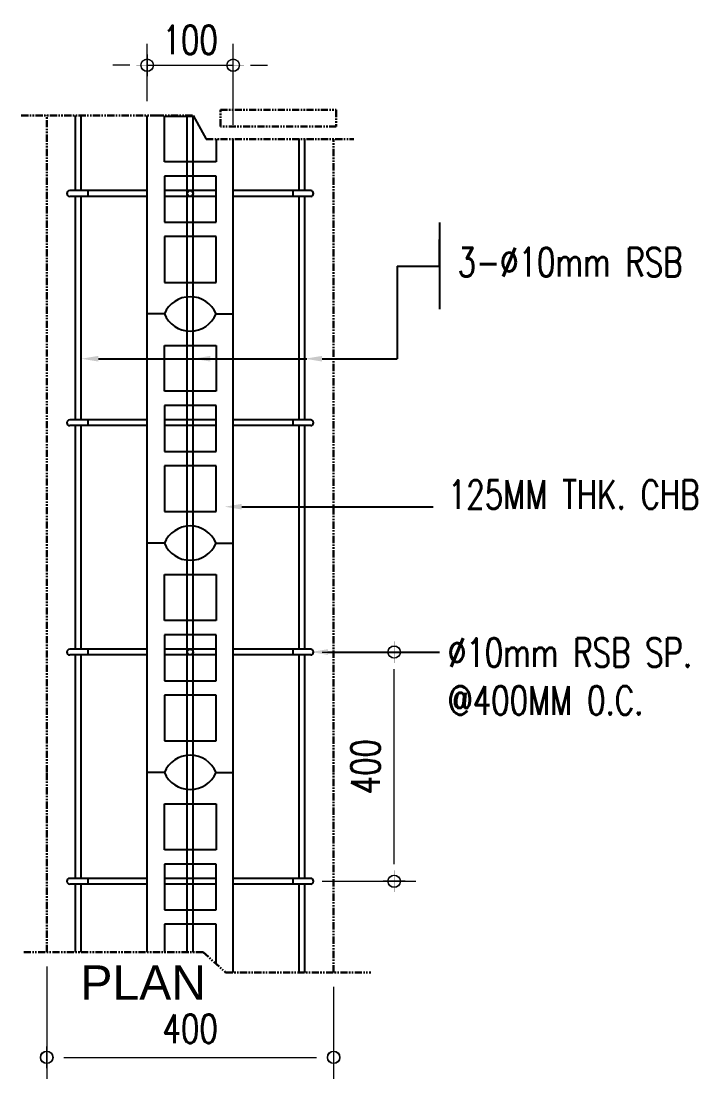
# Model space of a CAD drawing. Header units: millimetres. Extents: x 1634676 to 2568129, y -408635 to -190573.
# Drawn here: x 2464617 to 2465795, y -299092 to -297247 of the extents above; entities that cross this region are included whole.
import ezdxf
from ezdxf import colors
from ezdxf.entities.mleader import LeaderData, LeaderLine
from ezdxf.math import Vec2, Vec3

# ---------------------------------------------------------------- set-up
doc = ezdxf.new("R2010")
doc.units = ezdxf.units.MM
doc.header["$MEASUREMENT"] = 0
doc.linetypes.add('PHANTOM', pattern=[2.5, 1.25, -0.25, 0.25, -0.25, 0.25, -0.25])
doc.layers.get('0').update_dxf_attribs({"lineweight": 15})
doc.layers.get('Defpoints').update_dxf_attribs({"color": 250})
doc.layers.add('.5', color=7, linetype='Continuous')
for name, color, linetype, lineweight in [('ST-ANNOT_A', 74, 'Continuous', 20), ('ST-DIM_E', 250, 'Continuous', 13), ('ST-FTG_E', 58, 'PHANTOM', 30), ('ST-STL_E', 5, 'Continuous', 25), ('ST-WALL_E', 2, 'Continuous', 25)]:
    doc.layers.add(name, color=color, linetype=linetype, lineweight=lineweight)
doc.styles.add('ARIAL', font='arial.ttf')
doc.styles.add('ST_TEXT', font='romans.shx', dxfattribs={"width": 0.75})
doc.styles.get("Standard").update_dxf_attribs({"font": 'GOTHIC.TTF'})
doc.dimstyles.new('ST_D25', dxfattribs={"dimscale": 25, "dimtxt": 2, "dimasz": 1.2, "dimexe": 1.5, "dimexo": 1, "dimgap": 1, "dimtad": 1, "dimdec": 0, "dimzin": 1, "dimdsep": 46, "dimtxsty": 'ST_TEXT', "dimblk": 'OpenIndicator', "dimcen": 1, "dimclrd": 256, "dimclre": 256, "dimclrt": 7, "dimadec": 0, "dimazin": 0, "dimtfac": 1, "dimtdec": 0, "dimtix": 1, "dimtmove": 2, "dimatfit": 3, "dimldrblk": 'OPEN90', "dimfxl": 0.075, "dimlwd": -1, "dimlwe": -1, "dimarcsym": 0})

# ---------------------------------------------------------------- blocks, each defined once
blk = doc.blocks.new('OpenIndicator')
at = {"layer": 'ST-DIM_E'}
h = blk.add_hatch(color=255, dxfattribs=at)
h.paths.add_polyline_path([(0.3500000000000002, 0), (0.3645194722411961, 0, 0.4142135623730951), (2.775557561562891e-16, 0.364519472241196), (2.775557561562891e-16, 0.3500000000000001, -0.4142135623730951)])
h.paths.add_polyline_path([(2.775557561562891e-16, 0.3500000000000001), (2.775557561562891e-16, 0.364519472241196, 0.4142135623730951), (-0.3645194722411955, 0), (-0.3499999999999998, 0, -0.4142135623730953)])
h.paths.add_polyline_path([(1.665334536937735e-16, -0.3499999999999999), (1.665334536937735e-16, -0.3645194722411956, 0.4142135623730951), (0.3645194722411961, 0), (0.3500000000000002, 0, -0.4142135623730949)])
h.paths.add_polyline_path([(-0.3499999999999998, 0), (-0.3645194722411955, 0, 0.4142135623730949), (1.665334536937735e-16, -0.3645194722411956), (1.665334536937735e-16, -0.3499999999999999, -0.4142135623730949)])
at = {"layer": 'ST-DIM_E', "color": 255}
blk.add_line((2.983402616018552e-16, 0.6342797221434002), (1.457489482482074e-16, -0.6342797221434002), dxfattribs=at)
at = {"layer": 'ST-DIM_E', "color": 255, "const_width": 0.01}
blk.add_lwpolyline([(-0.6295341379212689, 0), (0.6295341379212693, 0)], dxfattribs=at)
at = {"layer": 'ST-DIM_E', "color": 255}
for centre, radius in [((3.33066907387547e-16, 1.443384749626027e-16), 0.3645194722411958), ((2.220446049250313e-16, 1.443384749626027e-16), 0.35)]:
    blk.add_circle(centre, radius, dxfattribs=at)
blk = doc.blocks.new('*D155')
at = {"layer": 'Defpoints', "color": 0, "transparency": 16777216}
for p in [(2464661.573640698, -298870.6319053002), (2465161.573640698, -298905.9190677792), (2465161.573640698, -299054.112374501)]:
    blk.add_point(p, dxfattribs=at)
at = {"layer": 'ST-DIM_E', "transparency": 16777216}
for p, q in [((2464661.573640698, -298895.6319053002), (2464661.573640698, -299091.612374501)), ((2465161.573640698, -298930.9190677792), (2465161.573640698, -299091.612374501)), ((2464691.573640698, -299054.112374501), (2465131.573640698, -299054.112374501))]:
    blk.add_line(p, q, dxfattribs=at)
at = {"layer": 'ST-DIM_E', "transparency": 16777216, "xscale": 30, "yscale": 30, "zscale": 30, "rotation": 180}
blk.add_blockref('OpenIndicator', (2464661.573640698, -299054.112374501), dxfattribs=at)
at = {"layer": 'ST-DIM_E', "transparency": 16777216, "xscale": 30, "yscale": 30, "zscale": 30}
blk.add_blockref('OpenIndicator', (2465161.573640698, -299054.112374501), dxfattribs=at)
at = {"layer": 'ST-DIM_E', "color": 7, "lineweight": -2, "transparency": 16777216, "insert": (2464911.573640698, -299004.112374501), "char_height": 50, "attachment_point": 5, "style": 'ST_TEXT'}
blk.add_mtext('400', dxfattribs=at)
blk = doc.blocks.new('_Open90')
at = {"color": 0, "linetype": 'ByBlock', "lineweight": -2}
for p, q in [((0, 0), (-1, 0)), ((-0.5, 0.5), (0, 0)), ((0, 0), (-0.5, -0.5))]:
    blk.add_line(p, q, dxfattribs=at)
blk = doc.blocks.new('*D156')
at = {"layer": 'Defpoints', "color": 0, "transparency": 16777216}
for p in [(2465116.573640699, -298347.2162555696, -5.860094278364447e-08), (2465267.181629614, -298347.2162555696), (2465116.573640699, -298747.0636064725, -5.860094278364447e-08)]:
    blk.add_point(p, dxfattribs=at)
at = {"layer": 'ST-DIM_E', "transparency": 16777216}
for p, q in [((2465141.573640699, -298347.2162555696), (2465304.681629614, -298347.2162555696)), ((2465267.181629614, -298717.0636064725), (2465267.181629614, -298377.2162555696)), ((2465141.573640699, -298747.0636064725), (2465304.681629614, -298747.0636064725))]:
    blk.add_line(p, q, dxfattribs=at)
at = {"layer": 'ST-DIM_E', "transparency": 16777216, "xscale": 30, "yscale": 30, "zscale": 30}
for p, rotation in [((2465267.181629614, -298347.2162555696), 90), ((2465267.181629614, -298747.0636064725), 270)]:
    blk.add_blockref('OpenIndicator', p, dxfattribs=dict(at, rotation=rotation))
at = {"layer": 'ST-DIM_E', "color": 7, "lineweight": -2, "transparency": 16777216, "insert": (2465217.181629613, -298547.1399310217), "char_height": 50, "attachment_point": 5, "rotation": 90, "style": 'ST_TEXT'}
blk.add_mtext('400', dxfattribs=at)
blk = doc.blocks.new('*D160')
at = {"layer": 'Defpoints', "color": 0, "transparency": 16777216}
for p in [(2464986.573640698, -297323.8200229869), (2464836.573640698, -297411.4520440676, -5.861280539731274e-08), (2464986.573640698, -297452.5795707345)]:
    blk.add_point(p, dxfattribs=at)
at = {"layer": 'ST-DIM_E', "transparency": 16777216}
for p, q in [((2464836.573640698, -297386.4520440676), (2464836.573640698, -297286.3200229869)), ((2464986.573640698, -297427.5795707345), (2464986.573640698, -297286.3200229869)), ((2464806.573640698, -297323.8200229869), (2464776.573640698, -297323.8200229869)), ((2464836.573640698, -297323.8200229869), (2464986.573640698, -297323.8200229869)), ((2465016.573640698, -297323.8200229869), (2465046.573640698, -297323.8200229869))]:
    blk.add_line(p, q, dxfattribs=at)
at = {"layer": 'ST-DIM_E', "transparency": 16777216, "xscale": 30, "yscale": 30, "zscale": 30}
blk.add_blockref('OpenIndicator', (2464836.573640698, -297323.8200229869), dxfattribs=at)
at = {"layer": 'ST-DIM_E', "transparency": 16777216, "xscale": 30, "yscale": 30, "zscale": 30, "rotation": 180}
blk.add_blockref('OpenIndicator', (2464986.573640698, -297323.8200229869), dxfattribs=at)
at = {"layer": 'ST-DIM_E', "color": 7, "lineweight": -2, "transparency": 16777216, "insert": (2464911.573640698, -297279.7272837345), "char_height": 50, "attachment_point": 5, "style": 'ST_TEXT'}
blk.add_mtext('100', dxfattribs=at)

msp = doc.modelspace()

# ---------------------------------------------------------------- linework, layer by layer
at = {"layer": '.5', "ltscale": 100}
for p, q in [((2464866.573640698, -297757.3689046666, -1.172145664682501e-07), (2464836.573640698, -297757.3689046666, -1.172145664682501e-07)), ((2464866.573640698, -298157.2162555695, -1.172110151103676e-07), (2464836.573640698, -298157.2162555695, -1.172110151103676e-07)), ((2464866.573640698, -298157.3689046704, -1.172110137545712e-07), (2464836.573640698, -298157.3689046704, -1.172110137545712e-07)), ((2464866.573640698, -298557.2162555695, -1.172074623966888e-07), (2464836.573640698, -298557.2162555695, -1.172074623966888e-07))]:
    msp.add_line(p, q, dxfattribs=at)
at = {"layer": 'ST-DIM_E', "lineweight": -2}
for p, q in [((2465345.908057311, -297598.1413827516, -1.172144755775256e-07), (2465345.908057311, -297749.4522489846, -1.172144755775256e-07)), ((2465345.908057311, -297674.0687233486, -1.172144755775256e-07), (2465345.908057311, -297627.4700359382, -1.172144755775256e-07)), ((2465272.321552658, -297674.0687233486, -1.172144755775256e-07), (2465272.321552658, -297835.6703755684, -1.172144755775256e-07)), ((2465272.321552658, -297674.0687233486, -1.172144755775256e-07), (2465345.908057311, -297674.0687233486, -1.172144755775256e-07))]:
    msp.add_line(p, q, dxfattribs=at)
at = {"layer": 'ST-FTG_E', "ltscale": 10}
for p, q in [((2464616.993282788, -297411.4520440676, -5.861284596963077e-08), (2464852.922801652, -297411.4520440676, -5.861284596963077e-08)), ((2464661.573640698, -297757.1008490414, -1.172145688490622e-07), (2464661.573640698, -297411.4520440676, -1.17217638827156e-07)), ((2464852.922801652, -297411.4520440676, -5.861284596963077e-08), (2464916.573640698, -297411.4520440676, -1.172176388271781e-07)), ((2464939.321062976, -297452.5795707345, -5.861284596963077e-08), (2465196.517998674, -297452.5795707345, -5.861284596963077e-08)), ((2465161.573640698, -297757.3689046666, -1.1721456646825e-07), (2465161.573640698, -297452.5795707345, -1.172172735413396e-07)), ((2464661.573640698, -298156.9481999442, -1.172110174911798e-07), (2464661.573640698, -297757.3689046666, -1.1721456646825e-07)), ((2465161.573640698, -298157.2162555695, -1.172110151103676e-07), (2465161.573640698, -297757.3689046666, -1.1721456646825e-07)), ((2464661.573640698, -298556.7955508471, -1.172074661332973e-07), (2464661.573640698, -298157.2162555695, -1.172110151103676e-07)), ((2465161.573640698, -298557.0636064686, -1.172074637524851e-07), (2465161.573640698, -298157.2162555695, -1.172110151103676e-07)), ((2464661.573640698, -298870.6319053002, -1.172046787065239e-07), (2464661.573640698, -298557.0636064686, -1.172074637524851e-07)), ((2465161.573640698, -298905.9190677792, -1.172043652935618e-07), (2465161.573640698, -298557.0636064686, -1.172074637524851e-07)), ((2464621.482332685, -298870.6319053002, -5.860483342984324e-08), (2464933.966289842, -298870.6319053002, -5.860483342984324e-08)), ((2464933.966289842, -298870.6319053002, -5.860483342984324e-08), (2464973.366369122, -298905.9190677792, -5.860483342984324e-08)), ((2464973.366369122, -298905.9190677792, -5.860483342984324e-08), (2465226.42736856, -298905.9190677792, -5.860483342984324e-08))]:
    msp.add_line(p, q, dxfattribs=at)
at = {"layer": 'ST-FTG_E', "ltscale": 10, "elevation": -5.861236445834227e-08}
msp.add_lwpolyline([(2464964.200800979, -297401.6121206448), (2465166.213169002, -297401.6121206448), (2465166.213169002, -297430.6289055065), (2464964.200800979, -297430.6289055065)], close=True, dxfattribs=at)
at = {"layer": 'ST-STL_E'}
for p, q in [((2464711.573640698, -297542.5215537675, -1.17216474696056e-07), (2464711.573640698, -297411.4520440676, -1.17217638827156e-07)), ((2464721.573640698, -297542.5215537675, -1.17216474696056e-07), (2464721.573640698, -297411.4520440676, -1.17217638827156e-07)), ((2464906.573640698, -297757.232196299, -1.172145676824643e-07), (2464906.573640698, -297411.4520440676, -1.17217638827156e-07)), ((2464916.573640698, -297757.2375574127, -1.17214567634848e-07), (2464916.573640698, -297411.4520440676, -1.17217638827156e-07)), ((2465101.573640698, -297542.5215537675, -1.17216474696056e-07), (2465101.573640698, -297452.5795707345, -1.172172735413396e-07)), ((2465111.573640698, -297542.5215537675, -1.17216474696056e-07), (2465111.573640698, -297452.5795707345, -1.172172735413396e-07)), ((2464836.573640698, -297542.5215537675, -1.17216474696056e-07), (2464701.573640698, -297542.5215537675, -1.17216474696056e-07)), ((2464732.999643468, -297542.5215537675, -1.17216474696056e-07), (2464732.999643468, -297552.5215537675, -1.172163858782141e-07)), ((2464956.573640698, -297542.5215537675, -1.17216474696056e-07), (2464866.573640698, -297542.5215537675, -1.17216474696056e-07)), ((2465121.573640713, -297542.5215537675, -1.17216474696056e-07), (2464986.573640698, -297542.5215537675, -1.17216474696056e-07)), ((2465090.60880559, -297542.5215537675, -1.17216474696056e-07), (2465090.60880559, -297552.5215537675, -1.172163858782141e-07)), ((2464836.573640698, -297552.5215537675, -1.172163858782141e-07), (2464701.573640698, -297552.5215537675, -1.172163858782141e-07)), ((2464711.573640698, -297757.1276546061, -1.17214568610981e-07), (2464711.573640698, -297552.5215537675, -1.172163858782141e-07)), ((2464721.573640698, -297757.1330157161, -1.172145685633648e-07), (2464721.573640698, -297552.5215537675, -1.172163858782141e-07)), ((2464956.573640698, -297552.5215537675, -1.172163858782141e-07), (2464866.573640698, -297552.5215537675, -1.172163858782141e-07)), ((2465121.573640713, -297552.5215537675, -1.172163858782141e-07), (2464986.573640698, -297552.5215537675, -1.172163858782141e-07)), ((2465101.573640698, -297757.3367379919, -1.172145667539475e-07), (2465101.573640698, -297552.5215537675, -1.172163858782141e-07)), ((2465111.573640698, -297757.3420991056, -1.172145667063312e-07), (2465111.573640698, -297552.5215537675, -1.172163858782141e-07)), ((2464711.573640698, -297942.3689046704, -1.172129233381736e-07), (2464711.573640698, -297757.3689046666, -1.172145664682501e-07)), ((2464721.573640698, -297942.3689046704, -1.172129233381736e-07), (2464721.573640698, -297757.3689046666, -1.172145664682501e-07)), ((2464906.573640698, -298157.0795472019, -1.172110163245818e-07), (2464906.573640698, -297757.3689046666, -1.172145664682501e-07)), ((2464916.573640698, -298157.0849083118, -1.172110162769656e-07), (2464916.573640698, -297757.3689046666, -1.172145664682501e-07)), ((2465101.573640698, -297942.3689046704, -1.172129233381736e-07), (2465101.573640698, -297757.3689046666, -1.172145664682501e-07)), ((2465111.573640698, -297942.3689046704, -1.172129233381736e-07), (2465111.573640698, -297757.3689046666, -1.172145664682501e-07)), ((2464836.573640698, -297942.3689046704, -1.172129233381736e-07), (2464701.573640698, -297942.3689046704, -1.172129233381736e-07)), ((2464836.573640698, -297952.3689046666, -1.172128345203316e-07), (2464701.573640698, -297952.3689046666, -1.172128345203316e-07)), ((2464711.573640698, -298156.9750055053, -1.172110172530986e-07), (2464711.573640698, -297952.3689046666, -1.172128345203316e-07)), ((2464721.573640698, -298156.980366619, -1.172110172054823e-07), (2464721.573640698, -297952.3689046666, -1.172128345203316e-07)), ((2464732.999643468, -297942.3689046704, -1.172129233381736e-07), (2464732.999643468, -297952.3689046666, -1.172128345203316e-07)), ((2465121.573640713, -297942.3689046704, -1.172129233381736e-07), (2464986.573640698, -297942.3689046704, -1.172129233381736e-07)), ((2465121.573640713, -297952.3689046666, -1.172128345203316e-07), (2464986.573640698, -297952.3689046666, -1.172128345203316e-07)), ((2465090.60880559, -297942.3689046704, -1.172129233381736e-07), (2465090.60880559, -297952.3689046666, -1.172128345203316e-07)), ((2465101.573640698, -298157.1840888947, -1.172110153960651e-07), (2465101.573640698, -297952.3689046666, -1.172128345203316e-07)), ((2465111.573640698, -298157.1894500047, -1.172110153484488e-07), (2465111.573640698, -297952.3689046666, -1.172128345203316e-07)), ((2464711.573640698, -298342.2162555732, -1.172093719802911e-07), (2464711.573640698, -298157.2162555695, -1.172110151103676e-07)), ((2464721.573640698, -298342.2162555732, -1.172093719802911e-07), (2464721.573640698, -298157.2162555695, -1.172110151103676e-07)), ((2464906.573640698, -298556.926898101, -1.172074649666994e-07), (2464906.573640698, -298157.2162555695, -1.172110151103676e-07)), ((2464916.573640698, -298556.9322592147, -1.172074649190831e-07), (2464916.573640698, -298157.2162555695, -1.172110151103676e-07)), ((2465101.573640698, -298342.2162555732, -1.172093719802911e-07), (2465101.573640698, -298157.2162555695, -1.172110151103676e-07)), ((2465111.573640698, -298342.2162555732, -1.172093719802911e-07), (2465111.573640698, -298157.2162555695, -1.172110151103676e-07)), ((2464836.573640698, -298342.2162555732, -1.172093719802911e-07), (2464701.573640698, -298342.2162555732, -1.172093719802911e-07)), ((2464732.999643468, -298342.2162555732, -1.172093719802911e-07), (2464732.999643468, -298352.2162555695, -1.172092831624492e-07)), ((2464956.573640698, -298342.2162555732, -1.172093719802911e-07), (2464866.573640698, -298342.2162555732, -1.172093719802911e-07)), ((2465121.573640713, -298342.2162555732, -1.172093719802911e-07), (2464986.573640698, -298342.2162555732, -1.172093719802911e-07)), ((2465090.60880559, -298342.2162555732, -1.172093719802911e-07), (2465090.60880559, -298352.2162555695, -1.172092831624492e-07)), ((2464836.573640698, -298352.2162555695, -1.172092831624492e-07), (2464701.573640698, -298352.2162555695, -1.172092831624492e-07)), ((2464711.573640698, -298556.8223564081, -1.172074658952161e-07), (2464711.573640698, -298352.2162555695, -1.172092831624492e-07)), ((2464721.573640698, -298556.8277175181, -1.172074658475999e-07), (2464721.573640698, -298352.2162555695, -1.172092831624492e-07)), ((2464956.573640698, -298352.2162555695, -1.172092831624492e-07), (2464866.573640698, -298352.2162555695, -1.172092831624492e-07)), ((2465121.573640713, -298352.2162555695, -1.172092831624492e-07), (2464986.573640698, -298352.2162555695, -1.172092831624492e-07)), ((2465101.573640698, -298557.0314397939, -1.172074640381826e-07), (2465101.573640698, -298352.2162555695, -1.172092831624492e-07)), ((2465111.573640698, -298557.0368009076, -1.172074639905663e-07), (2465111.573640698, -298352.2162555695, -1.172092831624492e-07)), ((2464711.573640698, -298742.0636064723, -1.172058206224087e-07), (2464711.573640698, -298557.0636064686, -1.172074637524852e-07)), ((2464721.573640698, -298742.0636064723, -1.172058206224087e-07), (2464721.573640698, -298557.0636064686, -1.172074637524852e-07)), ((2464906.573640698, -298870.6319053002, -1.17204678706524e-07), (2464906.573640698, -298557.0636064686, -1.172074637524852e-07)), ((2464916.573640698, -298870.6319053002, -1.172046787065239e-07), (2464916.573640698, -298557.0636064686, -1.172074637524852e-07)), ((2465101.573640698, -298742.0636064723, -1.172058206224087e-07), (2465101.573640698, -298557.0636064686, -1.172074637524852e-07)), ((2465111.573640698, -298742.0636064723, -1.172058206224087e-07), (2465111.573640698, -298557.0636064686, -1.172074637524852e-07)), ((2464836.573640698, -298742.0636064723, -1.172058206224087e-07), (2464701.573640698, -298742.0636064723, -1.172058206224087e-07)), ((2464732.999643468, -298742.0636064723, -1.172058206224087e-07), (2464732.999643468, -298752.0636064686, -1.172057318045667e-07)), ((2464956.573640698, -298742.0636064723, -1.172058206224087e-07), (2464866.573640698, -298742.0636064723, -1.172058206224087e-07)), ((2465121.573640698, -298742.0636064723, -1.172058206224087e-07), (2464986.573640698, -298742.0636064723, -1.172058206224087e-07)), ((2465090.60880559, -298742.0636064723, -1.172058206224087e-07), (2465090.60880559, -298752.0636064686, -1.172057318045667e-07)), ((2464836.573640698, -298752.0636064686, -1.172057318045667e-07), (2464701.573640698, -298752.0636064686, -1.172057318045667e-07)), ((2464711.573640698, -298870.6319053002, -1.172046787065239e-07), (2464711.573640698, -298752.0636064686, -1.172057318045667e-07)), ((2464721.573640698, -298870.6319053002, -1.172046787065239e-07), (2464721.573640698, -298752.0636064686, -1.172057318045667e-07)), ((2464956.573640698, -298752.0636064686, -1.172057318045667e-07), (2464866.573640698, -298752.0636064686, -1.172057318045667e-07)), ((2465121.573640698, -298752.0636064686, -1.172057318045667e-07), (2464986.573640698, -298752.0636064686, -1.172057318045667e-07)), ((2465101.573640698, -298905.9190677792, -1.172043652935619e-07), (2465101.573640698, -298752.0636064686, -1.172057318045667e-07)), ((2465111.573640698, -298905.9190677792, -1.172043652935619e-07), (2465111.573640698, -298752.0636064686, -1.172057318045667e-07))]:
    msp.add_line(p, q, dxfattribs=at)
for centre in [(2464911.49505093, -297547.5221714393, -1.172163858782141e-07), (2464911.49505093, -298347.2168732412, -1.172092831624492e-07)]:
    msp.add_circle(centre, 5, dxfattribs=at)
for centre, start, end in [((2464701.573640698, -297547.5215537675, -1.17216430287135e-07), 90, 270), ((2465121.573640713, -297547.5215537675, -1.17216430287135e-07), 270, 90), ((2464701.573640698, -297947.3689046704, -1.172128789292526e-07), 90, 270), ((2465121.573640713, -297947.3689046704, -1.172128789292526e-07), 270, 90), ((2464701.573640698, -298347.2162555695, -1.172093275713701e-07), 90, 270), ((2465121.573640713, -298347.2162555695, -1.172093275713701e-07), 270, 90), ((2464701.573640698, -298747.0636064723, -1.172057762134877e-07), 90, 270), ((2465121.573640698, -298747.0636064723, -1.172057762134877e-07), 270, 90)]:
    msp.add_arc(centre, 5, start, end, dxfattribs=at)
at = {"layer": 'ST-WALL_E', "ltscale": 100}
for p, q in [((2464836.573640698, -297757.5215537675, -1.172145651124537e-07), (2464836.573640698, -297411.4520440676, -1.17217638827156e-07)), ((2464866.573640698, -297492.5215537675, -1.172169187852659e-07), (2464866.573640698, -297412.5215537675, -1.172176293280016e-07)), ((2464866.573640698, -297412.5215537675, -1.172176293280016e-07), (2464917.16518099, -297412.5215537675, -1.172176293280016e-07)), ((2464916.573640698, -297411.4520440676, -1.172176388271781e-07), (2464939.321062976, -297452.5795707345, -5.861284596963077e-08)), ((2464956.573640698, -297452.5795707345, -1.172172735413396e-07), (2464956.573640698, -297492.5215537675, -1.172169187852659e-07)), ((2464986.573640698, -297757.5215537675, -1.172145651124537e-07), (2464986.573640698, -297452.5795707345, -1.172172735413396e-07)), ((2464956.573640698, -297492.5215537675, -1.172169187852659e-07), (2464866.573640698, -297492.5215537675, -1.172169187852659e-07)), ((2464956.573640698, -297517.5215537675, -1.17216696740661e-07), (2464866.573640698, -297517.5215537675, -1.17216696740661e-07)), ((2464866.573640698, -297517.5215537675, -1.17216696740661e-07), (2464866.573640698, -297597.5215537675, -1.172159861979252e-07)), ((2464956.573640698, -297597.5215537675, -1.172159861979252e-07), (2464956.573640698, -297517.5215537675, -1.17216696740661e-07)), ((2464866.573640698, -297597.5215537675, -1.172159861979252e-07), (2464956.573640698, -297597.5215537675, -1.172159861979252e-07)), ((2464956.573640698, -297622.5215537638, -1.172157641533203e-07), (2464866.573640698, -297622.5215537638, -1.172157641533203e-07)), ((2464866.573640698, -297622.5215537638, -1.172157641533203e-07), (2464866.573640698, -297702.5215537675, -1.172150536105845e-07)), ((2464956.573640698, -297702.5215537675, -1.172150536105845e-07), (2464956.573640698, -297622.5215537638, -1.172157641533203e-07)), ((2464866.573640698, -297702.5215537675, -1.172150536105845e-07), (2464956.573640698, -297702.5215537675, -1.172150536105845e-07)), ((2464836.573640698, -298157.3689046704, -1.172110137545712e-07), (2464836.573640698, -297757.3689046666, -1.1721456646825e-07)), ((2464866.573640698, -297757.5215537675, -1.172145651124537e-07), (2464836.573640698, -297757.5215537675, -1.172145651124537e-07)), ((2464956.573640698, -297757.3689046666, -1.172145664682501e-07), (2464986.573640698, -297757.3689046666, -1.172145664682501e-07)), ((2464956.573640698, -297757.5215537675, -1.172145651124537e-07), (2464986.573640698, -297757.5215537675, -1.172145651124537e-07)), ((2464986.573640698, -298157.3689046704, -1.172110137545712e-07), (2464986.573640698, -297757.3689046666, -1.172145664682501e-07)), ((2464866.573640698, -297892.3689046666, -1.172133674273834e-07), (2464866.573640698, -297812.3689046704, -1.172140779701192e-07)), ((2464866.573640698, -297812.3689046704, -1.172140779701192e-07), (2464956.573640698, -297812.3689046704, -1.172140779701192e-07)), ((2464956.573640698, -297812.3689046704, -1.172140779701192e-07), (2464956.573640698, -297892.3689046666, -1.172133674273834e-07)), ((2464956.573640698, -297892.3689046666, -1.172133674273834e-07), (2464866.573640698, -297892.3689046666, -1.172133674273834e-07)), ((2464956.573640698, -297917.3689046666, -1.172131453827785e-07), (2464866.573640698, -297917.3689046666, -1.172131453827785e-07)), ((2464866.573640698, -297917.3689046666, -1.172131453827785e-07), (2464866.573640698, -297997.3689046704, -1.172124348400427e-07)), ((2464956.573640698, -297997.3689046704, -1.172124348400427e-07), (2464956.573640698, -297917.3689046666, -1.172131453827785e-07)), ((2464956.573640698, -297942.3689046704, -1.172129233381736e-07), (2464866.573640698, -297942.3689046704, -1.172129233381736e-07)), ((2464956.573640698, -297952.3689046666, -1.172128345203316e-07), (2464866.573640698, -297952.3689046666, -1.172128345203316e-07)), ((2464866.573640698, -297997.3689046704, -1.172124348400427e-07), (2464956.573640698, -297997.3689046704, -1.172124348400427e-07)), ((2464956.573640698, -298022.3689046666, -1.172122127954378e-07), (2464866.573640698, -298022.3689046666, -1.172122127954378e-07)), ((2464866.573640698, -298022.3689046666, -1.172122127954378e-07), (2464866.573640698, -298102.3689046666, -1.172115022527021e-07)), ((2464956.573640698, -298102.3689046666, -1.172115022527021e-07), (2464956.573640698, -298022.3689046666, -1.172122127954378e-07)), ((2464866.573640698, -298102.3689046666, -1.172115022527021e-07), (2464956.573640698, -298102.3689046666, -1.172115022527021e-07)), ((2464836.573640698, -298557.2162555695, -1.172074623966888e-07), (2464836.573640698, -298157.2162555695, -1.172110151103676e-07)), ((2464956.573640698, -298157.2162555695, -1.172110151103676e-07), (2464986.573640698, -298157.2162555695, -1.172110151103676e-07)), ((2464956.573640698, -298157.3689046704, -1.172110137545712e-07), (2464986.573640698, -298157.3689046704, -1.172110137545712e-07)), ((2464986.573640698, -298557.2162555695, -1.172074623966888e-07), (2464986.573640698, -298157.2162555695, -1.172110151103676e-07)), ((2464866.573640698, -298292.2162555695, -1.17209816069501e-07), (2464866.573640698, -298212.2162555695, -1.172105266122368e-07)), ((2464866.573640698, -298212.2162555695, -1.172105266122368e-07), (2464956.573640698, -298212.2162555695, -1.172105266122368e-07)), ((2464956.573640698, -298212.2162555695, -1.172105266122368e-07), (2464956.573640698, -298292.2162555695, -1.17209816069501e-07)), ((2464956.573640698, -298292.2162555695, -1.17209816069501e-07), (2464866.573640698, -298292.2162555695, -1.17209816069501e-07)), ((2464956.573640698, -298317.2162555695, -1.172095940248961e-07), (2464866.573640698, -298317.2162555695, -1.172095940248961e-07)), ((2464866.573640698, -298317.2162555695, -1.172095940248961e-07), (2464866.573640698, -298397.2162555695, -1.172088834821603e-07)), ((2464956.573640698, -298397.2162555695, -1.172088834821603e-07), (2464956.573640698, -298317.2162555695, -1.172095940248961e-07)), ((2464866.573640698, -298397.2162555695, -1.172088834821603e-07), (2464956.573640698, -298397.2162555695, -1.172088834821603e-07)), ((2464956.573640698, -298422.2162555658, -1.172086614375554e-07), (2464866.573640698, -298422.2162555658, -1.172086614375554e-07)), ((2464866.573640698, -298422.2162555658, -1.172086614375554e-07), (2464866.573640698, -298502.2162555695, -1.172079508948196e-07)), ((2464956.573640698, -298502.2162555695, -1.172079508948196e-07), (2464956.573640698, -298422.2162555658, -1.172086614375554e-07)), ((2464866.573640698, -298502.2162555695, -1.172079508948196e-07), (2464956.573640698, -298502.2162555695, -1.172079508948196e-07)), ((2464836.573640698, -298870.6319053002, -1.172046787065239e-07), (2464836.573640698, -298557.0636064686, -1.172074637524851e-07)), ((2464866.573640698, -298557.2162555695, -1.172074623966888e-07), (2464836.573640698, -298557.2162555695, -1.172074623966888e-07)), ((2464956.573640698, -298557.2162555695, -1.172074623966888e-07), (2464986.573640698, -298557.2162555695, -1.172074623966888e-07)), ((2464956.573640698, -298557.2162555695, -1.172074623966888e-07), (2464986.573640698, -298557.2162555695, -1.172074623966888e-07)), ((2464986.573640698, -298905.9190677792, -1.172043652935619e-07), (2464986.573640698, -298557.0636064686, -1.172074637524852e-07)), ((2464866.573640698, -298692.0636064686, -1.172062647116185e-07), (2464866.573640698, -298612.0636064723, -1.172069752543543e-07)), ((2464866.573640698, -298612.0636064723, -1.172069752543543e-07), (2464956.573640698, -298612.0636064723, -1.172069752543543e-07)), ((2464956.573640698, -298612.0636064723, -1.172069752543543e-07), (2464956.573640698, -298692.0636064686, -1.172062647116185e-07)), ((2464956.573640698, -298692.0636064686, -1.172062647116185e-07), (2464866.573640698, -298692.0636064686, -1.172062647116185e-07)), ((2464956.573640698, -298717.0636064686, -1.172060426670136e-07), (2464866.573640698, -298717.0636064686, -1.172060426670136e-07)), ((2464866.573640698, -298717.0636064686, -1.172060426670136e-07), (2464866.573640698, -298797.0636064723, -1.172053321242779e-07)), ((2464956.573640698, -298797.0636064723, -1.172053321242779e-07), (2464956.573640698, -298717.0636064686, -1.172060426670136e-07)), ((2464866.573640698, -298797.0636064723, -1.172053321242779e-07), (2464956.573640698, -298797.0636064723, -1.172053321242779e-07)), ((2464956.573640698, -298822.0636064686, -1.172051100796729e-07), (2464866.573640698, -298822.0636064686, -1.172051100796729e-07)), ((2464866.573640698, -298822.0636064686, -1.172051100796729e-07), (2464866.573640698, -298870.6319053002, -1.172046787065239e-07)), ((2464956.573640698, -298890.8793077819, -1.172044988734645e-07), (2464956.573640698, -298822.0636064686, -1.172051100796729e-07))]:
    msp.add_line(p, q, dxfattribs=at)
for centre, radius, start, end in [((2464911.573640698, -297776.2715537675, -1.17214398579e-07), 48.75000000000001, 22.61986497574702, 157.380135024253), ((2464911.573640698, -297738.6189046704, -1.172147330017037e-07), 48.74999999999968, 202.619864975747, 337.3801350242529), ((2464911.573640698, -298176.1189046704, -1.172108472211175e-07), 48.75000000000001, 22.61986497574702, 157.380135024253), ((2464911.573640698, -298138.4662555695, -1.172111816438213e-07), 48.74999999999968, 202.619864975747, 337.3801350242529), ((2464911.573640698, -298575.9662555695, -1.172072958632351e-07), 48.75000000000001, 22.61986497574702, 157.380135024253), ((2464911.573640698, -298538.3136064723, -1.172076302859388e-07), 48.74999999999968, 202.619864975747, 337.3801350242529)]:
    msp.add_arc(centre, radius, start, end, dxfattribs=at)

# ---------------------------------------------------------------- texts
at = {"lineweight": -2, "insert": (2464720.219670706, -298893.7162458129, -5.860483342984324e-08), "char_height": 60, "attachment_point": 1, "style": 'ARIAL'}
msp.add_mtext_dynamic_manual_height_columns('PLAN', width=0.3180636945771766, gutter_width=1, heights=[0], dxfattribs=at)
at = {"layer": 'ST-ANNOT_A', "char_height": 50, "attachment_point": 4, "style": 'ST_TEXT'}
for s, width, insert in [('3-%%C10mm RSB         ', 657.142748911771, (2465377.694447839, -297667.0719958261, -1.172144755775256e-07)), ('125MM THK. CHB        ', 571.7583802680025, (2465360.694447839, -298072.6584918924, -1.172144755775256e-07)), ('%%C10mm RSB SP. \\P@400MM 0.C.        ', 567.5366789767783, (2465360.694447839, -298389.8025976832, -1.172144755775256e-07))]:
    msp.add_mtext_dynamic_manual_height_columns(s, width=width, gutter_width=1, heights=[0], dxfattribs=dict(at, insert=insert))

# ---------------------------------------------------------------- dimensions: what is measured, and where the dimension line sits
at = {"layer": 'ST-DIM_E', "lineweight": -2}
dim = msp.add_linear_dim(base=(2464986.573640698, -297323.8200229869, -5.860483342984324e-08), p1=(2464836.573640698, -297411.4520440676, -1.17217638827156e-07), p2=(2464986.573640698, -297452.5795707345, -5.861284596963077e-08), text='100', dimstyle='ST_D25', dxfattribs=at)
dim.commit()
dim.dimension.update_dxf_attribs({"geometry": '*D160', "text_midpoint": (2464911.573640698, -297279.7272837345, -5.860483342984324e-08), "dimtype": 160})
dim = msp.add_linear_dim(base=(2465267.181629614, -298347.2162555696, -5.860483342984324e-08), p1=(2465116.573640698, -298747.0636064723, -1.172057762134877e-07), p2=(2465116.573640698, -298347.2162555695, -1.172057762134877e-07), angle=90, text='400', dimstyle='ST_D25', dxfattribs=at)
dim.commit()
dim.dimension.update_dxf_attribs({"geometry": '*D156', "text_midpoint": (2465217.181629613, -298547.1399310217, -5.860483342984324e-08)})
dim = msp.add_linear_dim(base=(2465161.573640698, -299054.112374501, -5.860483342984324e-08), p1=(2464661.573640698, -298870.6319053002, -5.860483342984324e-08), p2=(2465161.573640698, -298905.9190677792, -5.860483342984324e-08), text='400', dimstyle='ST_D25', dxfattribs=at)
dim.commit()
dim.dimension.update_dxf_attribs({"geometry": '*D155', "text_midpoint": (2464911.573640698, -299004.112374501, -5.860483342984324e-08)})

# ---------------------------------------------------------------- leaders
ml = msp.add_multileader_mtext('Standard', dxfattribs=at)
ml.set_content('', color=256)
ml.set_leader_properties()
ml.build(insert=Vec2(0, 0))
ml.multileader.update_dxf_attribs({"dogleg_length": 0.36, "arrow_head_size": 30})
ctx = ml.context
ctx.base_point, ctx.char_height, ctx.arrow_head_size, ctx.landing_gap_size, ctx.plane_origin = Vec3(2465114.907886112, -297835.6703755684, -1.172144755775256e-07), 180, 30, 89.99999999999999, Vec3(2466338.342579626, -297954.9641414151, -1.172144755775256e-07)
notes = []
notes.append((ctx, [(0, (1, 1, 0), (2464871.93398405, -297835.6703755684, -1.172144755775256e-07), (1, 0), 242.9739020625586, [(0, [(2464721.573640698, -297835.6703755684, -1.172144755775256e-07)], 0, [])])]))
ctx.mtext.insert, ctx.mtext.flow_direction = Vec3(2465204.907886126, -297745.6703755684, -1.172144755775256e-07), 5
ml = msp.add_multileader_mtext('Standard', dxfattribs=at)
ml.set_content('', color=256)
ml.set_leader_properties()
ml.build(insert=Vec2(0, 0))
ml.multileader.update_dxf_attribs({"dogleg_length": 0.36, "arrow_head_size": 30})
ctx = ml.context
ctx.base_point, ctx.char_height, ctx.arrow_head_size, ctx.landing_gap_size, ctx.plane_origin = Vec3(2465077.321552654, -297835.6703755684, -1.172144755775256e-07), 180, 30, 89.99999999999999, Vec3(2466533.342579626, -297954.9641414151, -1.172144755775256e-07)
notes.append((ctx, [(0, (1, 1, 0), (2465066.933984064, -297835.6703755684, -1.172144755775256e-07), (1, 0), 10.38756858987677, [(0, [(2464916.573640698, -297835.6703755684, -1.172144755775256e-07)], 0, [])])]))
ctx.mtext.insert, ctx.mtext.flow_direction = Vec3(2465167.321552643, -297745.6703755684, -1.172144755775256e-07), 5
ml = msp.add_multileader_mtext('Standard', dxfattribs=at)
ml.set_content('', color=256)
ml.set_leader_properties()
ml.build(insert=Vec2(0, 0))
ml.multileader.update_dxf_attribs({"dogleg_length": 0.36, "arrow_head_size": 30})
ctx = ml.context
ctx.base_point, ctx.char_height, ctx.arrow_head_size, ctx.landing_gap_size, ctx.plane_origin = Vec3(2465272.321552654, -297835.6703755684, -1.172144755775256e-07), 180, 30, 89.99999999999999, Vec3(2466728.342579612, -297954.9641414188, -1.172144755775256e-07)
notes.append((ctx, [(0, (1, 1, 0), (2465261.933984064, -297835.6703755684, -1.172144755775256e-07), (1, 0), 10.38756858987677, [(0, [(2465111.573640698, -297835.6703755684, -1.172144755775256e-07)], 0, [])])]))
ctx.mtext.insert, ctx.mtext.flow_direction = Vec3(2465362.321552658, -297745.6703755684, -1.172144755775256e-07), 5
ml = msp.add_multileader_mtext('Standard', dxfattribs=at)
ml.set_content('', color=256)
ml.set_leader_properties()
ml.build(insert=Vec2(0, 0))
ml.multileader.update_dxf_attribs({"dogleg_length": 0.36, "arrow_head_size": 30})
ctx = ml.context
ctx.base_point, ctx.char_height, ctx.arrow_head_size, ctx.landing_gap_size, ctx.plane_origin = Vec3(2465335.206597186, -298093.7618286476, -1.172110151103676e-07), 180, 30, 89.99999999999999, Vec3(2466588.342579626, -298213.0555944942, -1.172110151103676e-07)
notes.append((ctx, [(0, (1, 1, 0), (2465121.93398405, -298093.7618286476, -1.172110151103676e-07), (1, 0), 213.2726131366237, [(0, [(2464971.573640698, -298093.7618286476, -1.172110151103676e-07)], 0, [])])]))
ctx.mtext.insert, ctx.mtext.flow_direction = Vec3(2465425.206597188, -298003.7618286439, -1.172110151103676e-07), 5
ml = msp.add_multileader_mtext('Standard', dxfattribs=at)
ml.set_content('', color=256)
ml.set_leader_properties()
ml.build(insert=Vec2(0, 0))
ml.multileader.update_dxf_attribs({"dogleg_length": 0.36, "arrow_head_size": 30})
ctx = ml.context
ctx.base_point, ctx.char_height, ctx.arrow_head_size, ctx.landing_gap_size, ctx.plane_origin = Vec3(2465346.231943377, -298347.2162555695, -1.172093275713701e-07), 180, 30, 89.99999999999999, Vec3(2466738.342579626, -298466.5100214161, -1.172093275713701e-07)
notes.append((ctx, [(0, (1, 1, 0), (2465271.933984064, -298347.2162555695, -1.172093275713701e-07), (1, 0), 74.29795931228934, [(0, [(2465121.573640713, -298347.2162555695, -1.172093275713701e-07)], 0, [])])]))
ctx.mtext.insert, ctx.mtext.flow_direction = Vec3(2465436.231943377, -298257.2162555695, -1.172093275713701e-07), 5
for ctx, leaders in notes:
    for number, flags, end, landing, length, lines in leaders:
        leader = LeaderData()
        leader.index, (leader.has_last_leader_line, leader.has_dogleg_vector, leader.attachment_direction) = number, flags
        leader.last_leader_point, leader.dogleg_vector, leader.dogleg_length = Vec3(end), Vec3(landing), length
        for number, points, colour, breaks in lines:
            line = LeaderLine()
            line.index, line.vertices, line.color, line.breaks = number, Vec3.list(points), colors.encode_raw_color(colour), breaks
            leader.lines.append(line)
        ctx.leaders.append(leader)

doc.saveas('drawing.dxf')
